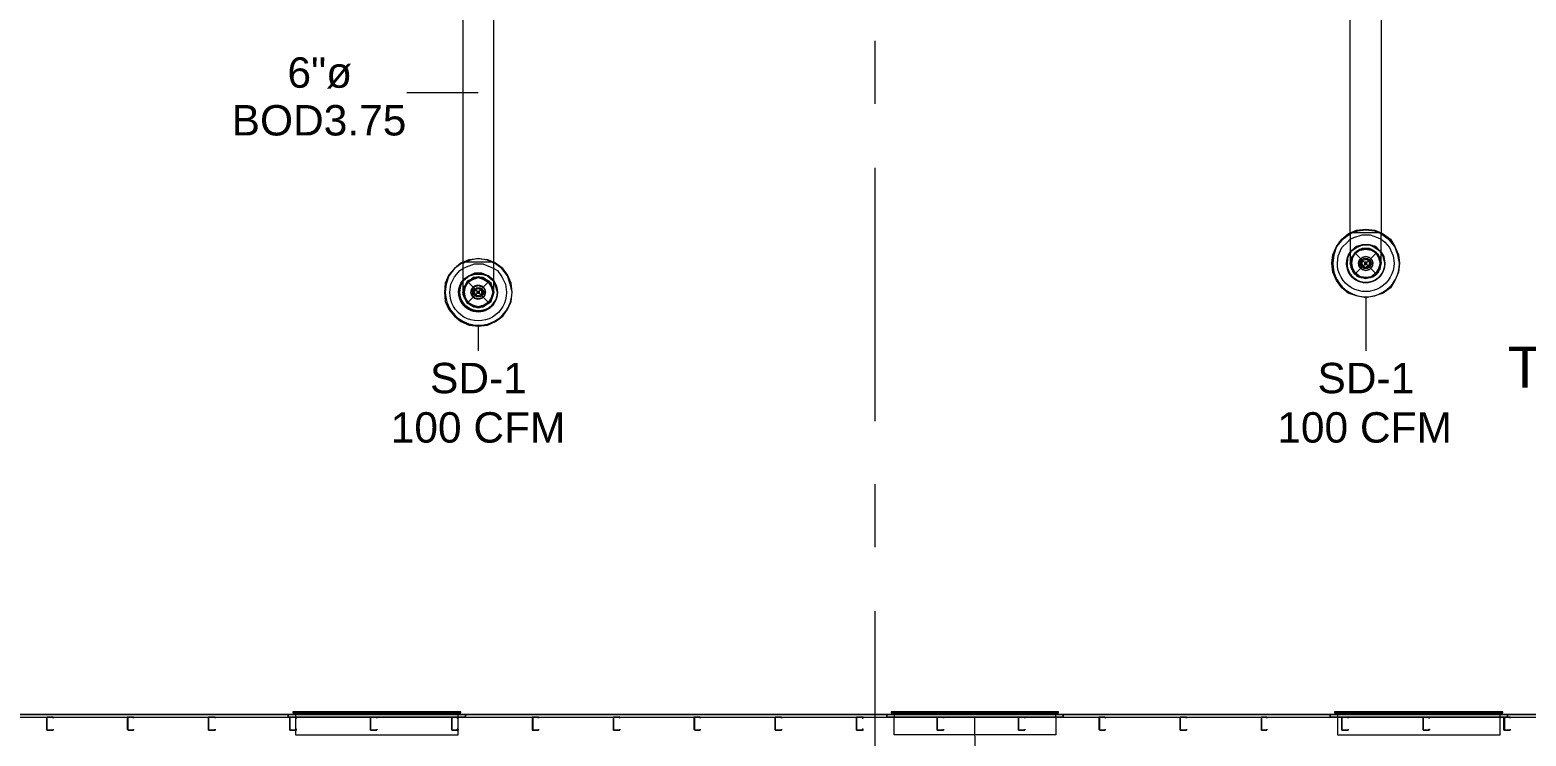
# Model space of a CAD drawing. Header units: metres. Extents: x 98 to 337, y -7 to 53.
# Drawn here: x 131.29 to 138.79, y 37 to 40.53 of the extents above; entities that cross this region are included whole.
import ezdxf

# ---------------------------------------------------------------- set-up
doc = ezdxf.new("R2010")
doc.units = ezdxf.units.M
doc.layers.add('HVAC - Ductos', color=5, linetype='Continuous', lineweight=0)
doc.layers.add('PDF_Text', color=7, linetype='Continuous', lineweight=0)
doc.layers.add('PDF_Geometry', color=7, linetype='Continuous', lineweight=0, true_color=0xaaaaaa)
doc.styles.add('PDF Helvetica', font='')
doc.styles.get('PDF Helvetica').set_extended_font_data('Helvetica')

msp = doc.modelspace()

# ---------------------------------------------------------------- linework, layer by layer
at = {"layer": 'HVAC - Ductos', "lineweight": 0}
for points in [[(138.0601, 40.7818), (138.0601, 39.5172), (138.0692, 39.5127), (138.1059, 39.4852), (138.1289, 39.4485), (138.1472, 39.4073), (138.1518, 39.366), (138.1472, 39.3202), (138.1289, 39.279), (138.1059, 39.2423), (138.0692, 39.2148), (138.028, 39.2011), (137.9822, 39.1919), (137.9364, 39.2011), (137.8951, 39.2148), (137.8631, 39.2423), (137.8356, 39.279), (137.8173, 39.3202), (137.8127, 39.366), (137.8173, 39.4073), (137.8356, 39.4485), (137.8631, 39.4852), (137.8951, 39.5127), (137.9043, 39.5172), (137.9043, 40.7818)], [(133.4555, 40.6947), (133.4555, 39.3706), (133.4464, 39.366), (133.4143, 39.3386), (133.3868, 39.3065), (133.3685, 39.2652), (133.3639, 39.2194), (133.3685, 39.1736), (133.3868, 39.1324), (133.4143, 39.1003), (133.4464, 39.0728), (133.4876, 39.0545), (133.5334, 39.0499), (133.5792, 39.0545), (133.6204, 39.0728), (133.6571, 39.1003), (133.68, 39.1324), (133.6983, 39.1736), (133.7029, 39.2194), (133.6983, 39.2652), (133.68, 39.3065), (133.6571, 39.3386), (133.6204, 39.366), (133.6113, 39.3706), (133.6113, 40.6947)], [(137.9043, 39.5172), (137.9364, 39.531), (137.9822, 39.5356), (138.028, 39.531), (138.0601, 39.5172)], [(138.0601, 39.5127), (138.028, 39.5264), (137.9822, 39.531), (137.941, 39.5264), (137.9043, 39.5127)], [(138.0601, 39.5172), (138.0555, 39.5172), (138.0464, 39.5172), (138.0372, 39.5172), (138.0189, 39.5172), (138.0006, 39.5172), (137.9822, 39.5172), (137.9639, 39.5172), (137.9456, 39.5172), (137.9272, 39.5172), (137.9181, 39.5172), (137.9089, 39.5172), (137.9043, 39.5172), (137.9043, 39.4714), (137.9043, 39.4348), (137.9043, 39.4027), (137.9043, 39.3752), (137.9043, 39.366), (137.9089, 39.3706), (137.9043, 39.366), (137.9089, 39.3477), (137.9043, 39.366)], [(138.0601, 39.366), (138.0601, 39.3706), (138.0601, 39.389), (138.0601, 39.4164), (138.0601, 39.4577), (138.0601, 39.4989), (138.0601, 39.5172), (138.0555, 39.5172), (138.0464, 39.5172), (138.0372, 39.5172), (138.0189, 39.5172), (138.0006, 39.5172), (137.9822, 39.5172), (137.9639, 39.5172), (137.9456, 39.5172), (137.9272, 39.5172), (137.9181, 39.5172), (137.9089, 39.5172), (137.9043, 39.5172)], [(137.9043, 39.4852), (137.9227, 39.4943), (137.9639, 39.5081), (138.0052, 39.5081), (138.0418, 39.4943), (138.0601, 39.4852)], [(133.4555, 39.3706), (133.4876, 39.3844), (133.5334, 39.389), (133.5792, 39.3844), (133.6113, 39.3706)], [(133.6113, 39.366), (133.5792, 39.3798), (133.5334, 39.389), (133.4922, 39.3798), (133.4601, 39.366)], [(138.0601, 39.3706), (138.0555, 39.3844), (138.0555, 39.366), (138.0555, 39.3432), (138.0555, 39.3477), (138.0555, 39.3432), (138.0464, 39.3294), (138.0326, 39.311), (138.0189, 39.3019), (138.0006, 39.2928), (137.9822, 39.2928), (137.9639, 39.2928), (137.9456, 39.3019), (137.9318, 39.311), (137.9181, 39.3294), (137.9135, 39.3432), (137.9089, 39.366), (137.9135, 39.3844), (137.9181, 39.4027), (137.9089, 39.3844), (137.9089, 39.3706)], [(137.9135, 39.3386), (137.9089, 39.366), (137.9135, 39.389), (137.9135, 39.3936), (137.9135, 39.3981)], [(137.9181, 39.3936), (137.9318, 39.4164), (137.9502, 39.4302)], [(137.9272, 39.4164), (138.0372, 39.311)], [(138.0372, 39.4164), (137.9272, 39.311)], [(137.9502, 39.4348), (137.9548, 39.4348)], [(137.9594, 39.4348), (137.9822, 39.4394), (138.0097, 39.4348), (138.0143, 39.4348)], [(138.0143, 39.4302), (138.0326, 39.4164), (138.051, 39.3936)], [(138.051, 39.3981), (138.051, 39.3936), (138.0555, 39.389)], [(138.051, 39.389), (138.0555, 39.366), (138.051, 39.3386)], [(133.6113, 39.3706), (133.6067, 39.3706), (133.5976, 39.3706), (133.5884, 39.3706), (133.57, 39.3706), (133.5517, 39.3706), (133.5334, 39.3706), (133.515, 39.3706), (133.4967, 39.3706), (133.4784, 39.3706), (133.4692, 39.3706), (133.4601, 39.3706), (133.4555, 39.3706), (133.4555, 39.3294), (133.4555, 39.2882), (133.4555, 39.2561), (133.4555, 39.2332), (133.4555, 39.2194), (133.4601, 39.224), (133.4555, 39.2194), (133.4601, 39.2011), (133.4692, 39.1828), (133.4784, 39.1645), (133.4967, 39.1553), (133.515, 39.1461), (133.5334, 39.1415), (133.5517, 39.1461), (133.57, 39.1553), (133.5884, 39.1645), (133.5976, 39.1828), (133.6067, 39.2011), (133.6113, 39.2194), (133.6113, 39.224), (133.6113, 39.2194), (133.6067, 39.2011), (133.5976, 39.1828), (133.5884, 39.1645), (133.57, 39.1553), (133.5517, 39.1461), (133.5334, 39.1415), (133.515, 39.1461), (133.4967, 39.1553), (133.4784, 39.1645), (133.4692, 39.1828), (133.4601, 39.2011), (133.4555, 39.2194)], [(133.6113, 39.2194), (133.6113, 39.224), (133.6113, 39.2423), (133.6113, 39.2744), (133.6113, 39.311), (133.6113, 39.3523), (133.6113, 39.3706), (133.6067, 39.3706), (133.5976, 39.3706), (133.5884, 39.3706), (133.57, 39.3706), (133.5517, 39.3706), (133.5334, 39.3706), (133.515, 39.3706), (133.4967, 39.3706), (133.4784, 39.3706), (133.4692, 39.3706), (133.4601, 39.3706), (133.4555, 39.3706)], [(133.4555, 39.3386), (133.4738, 39.3477), (133.515, 39.3614), (133.5563, 39.3614), (133.593, 39.3477), (133.6113, 39.3386)], [(137.9135, 39.334), (137.9135, 39.3386)], [(137.9502, 39.2974), (137.9318, 39.311), (137.9181, 39.334)], [(138.051, 39.334), (138.0326, 39.311), (138.0143, 39.2974)], [(138.0555, 39.3386), (138.051, 39.334)], [(133.6113, 39.224), (133.6067, 39.2378), (133.5976, 39.2561), (133.5884, 39.2744), (133.57, 39.2836), (133.5517, 39.2928), (133.5334, 39.2974), (133.515, 39.2928), (133.4967, 39.2836), (133.4784, 39.2744), (133.4692, 39.2561), (133.4601, 39.2378), (133.4601, 39.224)], [(133.6021, 39.1874), (133.5838, 39.169), (133.57, 39.1553), (133.5517, 39.1461), (133.5334, 39.1461), (133.515, 39.1461), (133.4967, 39.1553), (133.483, 39.169), (133.4692, 39.1828), (133.4647, 39.2011), (133.4601, 39.2194), (133.4647, 39.2378), (133.4692, 39.2561), (133.483, 39.2698), (133.4967, 39.2836), (133.515, 39.2928), (133.5334, 39.2928), (133.5517, 39.2928), (133.57, 39.2836), (133.5838, 39.2698)], [(133.4647, 39.1965), (133.4601, 39.2194), (133.4647, 39.2423)], [(133.4647, 39.2469), (133.4647, 39.2515)], [(133.4692, 39.2515), (133.483, 39.2698), (133.5013, 39.2836)], [(133.4784, 39.2744), (133.5884, 39.1645)], [(133.5884, 39.2744), (133.4784, 39.1645)], [(133.5013, 39.2882), (133.5059, 39.2882), (133.5059, 39.2928)], [(133.5105, 39.2882), (133.5334, 39.2928), (133.5609, 39.2882)], [(133.5609, 39.2928), (133.5609, 39.2882), (133.5654, 39.2882)], [(133.5654, 39.2836), (133.5838, 39.2744)], [(133.6067, 39.2469), (133.6021, 39.2469), (133.6021, 39.2515), (133.5838, 39.2698), (133.5976, 39.2561), (133.6067, 39.2378), (133.6067, 39.2194), (133.6067, 39.2011), (133.5976, 39.1828), (133.5838, 39.169)], [(133.6021, 39.2423), (133.6067, 39.2194), (133.6021, 39.1965)], [(137.9548, 39.2928), (137.9502, 39.2974)], [(138.0097, 39.2974), (137.9822, 39.2928), (137.9594, 39.2974)], [(138.0143, 39.2974), (138.0097, 39.2928)], [(133.4647, 39.1874), (133.4647, 39.1919)], [(133.5013, 39.1553), (133.483, 39.169), (133.4692, 39.1874)], [(133.5838, 39.1645), (133.5654, 39.1553)], [(133.6067, 39.1919), (133.6021, 39.1919), (133.6021, 39.1874)], [(133.5059, 39.1507), (133.5013, 39.1507)], [(133.5609, 39.1507), (133.5334, 39.1461), (133.5105, 39.1507)], [(133.5654, 39.1507), (133.5609, 39.1507)]]:
    msp.add_lwpolyline(points, dxfattribs=at)
for points in [[(137.9043, 39.5127), (137.8997, 39.5081), (137.8631, 39.4806), (137.8356, 39.4485), (137.8219, 39.4073), (137.8173, 39.366, 1.013803), (138.1518, 39.366), (138.1426, 39.4073), (138.1289, 39.4485), (138.1014, 39.4806), (138.0647, 39.5081), (138.0601, 39.5127)], [(138.0601, 39.4852), (138.0784, 39.4714), (138.1014, 39.4439), (138.1197, 39.4027), (138.1243, 39.366, -1.008177), (137.8402, 39.366), (137.8448, 39.4027), (137.8631, 39.4439), (137.8906, 39.4714), (137.9043, 39.4852)], [(133.4555, 39.366), (133.451, 39.366), (133.4143, 39.3386), (133.3868, 39.3019), (133.373, 39.2607), (133.3685, 39.2194, 0.986375), (133.7029, 39.2194), (133.6938, 39.2607), (133.68, 39.3019), (133.6525, 39.3386), (133.6158, 39.366), (133.6113, 39.366)], [(133.6113, 39.3386), (133.6296, 39.3294), (133.6525, 39.2974), (133.6708, 39.2607), (133.6754, 39.2194, -1.008592), (133.3913, 39.2194), (133.3959, 39.2607), (133.4143, 39.2974), (133.4418, 39.3294), (133.4555, 39.3386)]]:
    msp.add_lwpolyline(points, format="xyb", dxfattribs=at)
for points in [[(137.9043, 39.4164), (137.9089, 39.4256), (137.9364, 39.4439), (137.9685, 39.4577), (138.0006, 39.4577), (138.028, 39.4439), (138.0555, 39.4256), (138.0326, 39.4485), (138.0006, 39.4577), (137.9639, 39.4577), (137.9364, 39.4485), (137.9089, 39.4256), (137.9043, 39.421), (137.9089, 39.4256)], [(138.0555, 39.4256), (138.028, 39.4439), (138.0006, 39.4577), (137.9685, 39.4577), (137.9364, 39.4439), (137.9089, 39.4256), (137.9364, 39.4485), (137.9639, 39.4577), (138.0006, 39.4577), (138.0326, 39.4485), (138.0555, 39.4256), (138.0601, 39.421), (138.0555, 39.4256), (138.0601, 39.4164)], [(138.0464, 39.4073), (138.0052, 39.4348), (137.9594, 39.4348), (137.9227, 39.4073), (137.9043, 39.366), (137.9227, 39.3202), (137.9594, 39.2928), (138.0052, 39.2928), (138.0464, 39.3202), (138.0601, 39.366)], [(138.0555, 39.366), (138.0464, 39.3386), (138.0326, 39.3156), (138.0097, 39.2974), (137.9822, 39.2928), (137.9548, 39.2974), (137.9318, 39.3156), (137.9181, 39.3386), (137.9135, 39.366), (137.9181, 39.3936), (137.9318, 39.4164), (137.9548, 39.4302), (137.9822, 39.4348), (138.0097, 39.4302), (138.0326, 39.4164), (138.0464, 39.3936)], [(137.9318, 39.4164), (137.9456, 39.4302), (137.9639, 39.4348), (137.9822, 39.4394), (138.0006, 39.4348), (138.0189, 39.4302), (138.0326, 39.4164), (138.0464, 39.4027), (138.0555, 39.3844), (138.0464, 39.4027), (138.0372, 39.4164), (138.0189, 39.4302), (138.0006, 39.4394), (137.9822, 39.4394), (137.9639, 39.4394), (137.9456, 39.4302), (137.9272, 39.4164), (137.9181, 39.4027)], [(138.0006, 39.334), (138.0143, 39.3477), (138.0189, 39.366), (138.0143, 39.3477), (138.0006, 39.334), (137.9822, 39.3294), (137.9639, 39.334), (137.9502, 39.3477), (137.9456, 39.366), (137.9502, 39.3798), (137.9639, 39.3936), (137.9822, 39.3981), (138.0006, 39.3936), (138.0143, 39.3798), (138.0189, 39.366), (138.0143, 39.3798), (138.0006, 39.3936), (137.9822, 39.3981), (137.9639, 39.3936), (137.9548, 39.3798), (137.9502, 39.366), (137.9548, 39.3477), (137.9639, 39.334), (137.9822, 39.3294)], [(137.9639, 39.3798), (137.973, 39.389), (137.9914, 39.389), (138.0052, 39.3798), (138.0097, 39.366), (138.0052, 39.3477), (137.9914, 39.3386), (137.973, 39.3386), (137.9639, 39.3477), (137.9548, 39.366)], [(137.9639, 39.3798), (137.973, 39.389), (137.9914, 39.389), (138.0006, 39.3798), (138.0052, 39.366), (138.0006, 39.3477), (137.9914, 39.3432), (137.973, 39.3432), (137.9639, 39.3477), (137.9594, 39.366)], [(137.9685, 39.3798), (137.9822, 39.3844), (137.996, 39.3798), (138.0006, 39.366), (137.996, 39.3523), (137.9822, 39.3432), (137.9685, 39.3523), (137.9639, 39.366)], [(138.0784, 39.366), (138.0738, 39.3981), (138.0601, 39.421), (138.0738, 39.3981)], [(133.4601, 39.2836), (133.4876, 39.3019), (133.515, 39.3156), (133.5517, 39.3156), (133.5838, 39.3019), (133.6067, 39.2836), (133.6113, 39.279), (133.6067, 39.2836), (133.5838, 39.3019), (133.5517, 39.3156), (133.515, 39.3156), (133.4876, 39.3019), (133.4601, 39.2836), (133.4555, 39.279)], [(133.6067, 39.279), (133.5792, 39.3019), (133.5517, 39.311), (133.5196, 39.311), (133.4876, 39.3019), (133.4601, 39.279), (133.4555, 39.2744), (133.4601, 39.279), (133.4876, 39.3019), (133.5196, 39.311), (133.5517, 39.311), (133.5792, 39.3019), (133.6067, 39.279), (133.6113, 39.2744)], [(137.9089, 39.3477), (137.9089, 39.3432)], [(137.9089, 39.3432), (137.9181, 39.3248), (137.9272, 39.311), (137.9364, 39.3065), (137.9272, 39.311), (137.9181, 39.3248)], [(137.9364, 39.3019), (137.9456, 39.2974), (137.9639, 39.2928), (137.9822, 39.2882), (138.0006, 39.2928), (138.0189, 39.2974), (138.0372, 39.311), (138.0464, 39.3248), (138.0555, 39.3432), (138.0464, 39.3248), (138.0372, 39.311), (138.0189, 39.2974), (138.0006, 39.2928), (137.9822, 39.2882), (137.9639, 39.2928), (137.9456, 39.2974)], [(137.9364, 39.3065), (137.9364, 39.3019)], [(137.9776, 39.3706), (137.9776, 39.366), (137.9776, 39.3706), (137.9868, 39.3706), (137.9868, 39.366), (137.9868, 39.3706)], [(137.9868, 39.3614), (137.9868, 39.366), (137.9868, 39.3569), (137.9776, 39.3569), (137.9776, 39.366), (137.9776, 39.3614)], [(138.0555, 39.3477), (138.0601, 39.366), (138.0601, 39.3706), (138.0601, 39.366)], [(133.5976, 39.2652), (133.5563, 39.2928), (133.5105, 39.2928), (133.4738, 39.2652), (133.4555, 39.2194), (133.4738, 39.1736), (133.5105, 39.1461), (133.5563, 39.1461), (133.5976, 39.1736), (133.6113, 39.2194)], [(133.4692, 39.2469), (133.483, 39.2698), (133.5059, 39.2836), (133.5334, 39.2928), (133.5609, 39.2836), (133.5838, 39.2698), (133.5976, 39.2469), (133.6067, 39.2194), (133.5976, 39.1919), (133.5838, 39.169), (133.5609, 39.1553), (133.5334, 39.1461), (133.5059, 39.1553), (133.483, 39.169), (133.4692, 39.1919), (133.4647, 39.2194)], [(133.5517, 39.1919), (133.5654, 39.2011), (133.57, 39.2194), (133.5654, 39.2011), (133.5517, 39.1874), (133.5334, 39.1828), (133.515, 39.1874), (133.5013, 39.2011), (133.4967, 39.2194), (133.5013, 39.2378), (133.515, 39.2515), (133.5334, 39.2561), (133.5517, 39.2515), (133.5654, 39.2378), (133.57, 39.2194), (133.5654, 39.2378), (133.5517, 39.2469), (133.5334, 39.2515), (133.515, 39.2469), (133.5059, 39.2378), (133.5013, 39.2194), (133.5059, 39.2011), (133.515, 39.1919), (133.5334, 39.1874)], [(133.515, 39.2332), (133.5242, 39.2423), (133.5426, 39.2423), (133.5563, 39.2332), (133.5609, 39.2194), (133.5563, 39.2057), (133.5426, 39.1965), (133.5242, 39.1965), (133.515, 39.2057), (133.5059, 39.2194)], [(133.515, 39.2332), (133.5242, 39.2423), (133.5426, 39.2423), (133.5517, 39.2332), (133.5563, 39.2194), (133.5517, 39.2057), (133.5426, 39.1965), (133.5242, 39.1965), (133.515, 39.2057), (133.5105, 39.2194)], [(133.5196, 39.2332), (133.5334, 39.2378), (133.5472, 39.2332), (133.5517, 39.2194), (133.5472, 39.2057), (133.5334, 39.2011), (133.5196, 39.2057), (133.515, 39.2194)], [(133.6296, 39.2194), (133.625, 39.2515), (133.6113, 39.279), (133.625, 39.2515)], [(133.5288, 39.224), (133.5288, 39.2194), (133.5288, 39.224), (133.538, 39.224), (133.538, 39.2194), (133.538, 39.224)], [(133.538, 39.2148), (133.538, 39.2194), (133.538, 39.2148), (133.5288, 39.2148), (133.5288, 39.2194), (133.5288, 39.2148)]]:
    msp.add_lwpolyline(points, close=True, dxfattribs=at)
for points in [[(137.9043, 39.421), (137.8906, 39.3981), (137.886, 39.366, 1.018357), (138.0784, 39.366), (138.0692, 39.3981), (138.0601, 39.4164, -1.403676), (137.8906, 39.366), (137.8951, 39.3981), (137.9043, 39.4164, 1.364943), (138.0784, 39.366, -1.38956)], [(133.4555, 39.279), (133.4418, 39.2515), (133.4372, 39.2194, 1.018357), (133.6296, 39.2194), (133.6204, 39.2515), (133.6113, 39.2744, -1.368432), (133.4418, 39.2194), (133.4464, 39.2515), (133.4555, 39.2744, 1.331499), (133.6296, 39.2194, -1.405017)]]:
    msp.add_lwpolyline(points, format="xyb", close=True, dxfattribs=at)
at = {"layer": 'PDF_Geometry', "lineweight": 0}
for points in [[(135.5219, 40.4794), (135.5219, 40.1633)], [(133.5334, 40.2183), (133.1761, 40.2183)], [(135.5219, 39.8426), (135.5219, 38.5734)], [(137.9822, 39.1919), (137.9822, 38.9262)], [(133.5334, 39.0499), (133.5334, 38.9262)], [(135.5219, 38.2572), (135.5219, 37.9411)], [(135.5219, 37.6204), (135.5219, 36.3513)], [(144.5753, 37.1027), (138.6924, 37.1027), (137.8035, 37.1027), (136.4657, 37.1027), (135.5814, 37.1027), (133.4692, 37.1027), (132.5804, 37.1027), (131.215, 37.1027), (130.0742, 37.1027), (129.8497, 37.1027), (128.9609, 37.1027), (127.4856, 37.1027), (126.5967, 37.1027), (125.4467, 37.1027), (124.5578, 37.1027), (117.6257, 37.1027)], [(117.6257, 37.1027), (124.5578, 37.1027), (125.4467, 37.1027), (126.5967, 37.1027), (127.4856, 37.1027), (128.9609, 37.1027), (129.8497, 37.1027), (130.0742, 37.1027), (131.215, 37.1027), (132.5804, 37.1027), (132.5804, 37.089), (132.5804, 37.1027), (133.4692, 37.1027), (135.5814, 37.1027), (136.4657, 37.1027), (137.8035, 37.1027), (138.6924, 37.1027), (144.5753, 37.1027), (145.4641, 37.1027), (147.6358, 37.1027), (148.5247, 37.1027), (148.5247, 37.089), (148.5247, 37.1027), (158.9481, 37.1027)], [(132.6033, 37.1118), (133.4464, 37.1118), (133.4464, 37.1164), (132.6033, 37.1164), (132.6033, 37.1118), (132.6171, 37.1118), (132.6171, 37.089), (133.4326, 37.089), (132.6171, 37.089), (132.6171, 37.0019), (133.4326, 37.0019), (133.4326, 37.089), (133.4326, 37.1118), (133.4418, 37.1118)], [(133.4326, 37.089), (133.4692, 37.089), (133.4692, 37.1027), (133.4692, 37.089), (133.4326, 37.089), (133.4326, 37.0844), (133.428, 37.0844), (133.428, 37.089), (133.4005, 37.089), (132.6171, 37.089), (133.4005, 37.089)], [(133.4189, 37.1164), (132.6263, 37.1164)], [(133.0248, 37.089), (133.0248, 37.0844), (133.0248, 37.089), (132.9974, 37.089)], [(135.6043, 37.1118), (136.4428, 37.1118)], [(136.4198, 37.1164), (135.6272, 37.1164)], [(136.0213, 37.089), (136.0259, 36.5254)], [(137.8265, 37.1118), (138.6695, 37.1118), (138.6695, 37.1164), (137.8265, 37.1164), (137.8265, 37.1118), (137.8402, 37.1118), (137.8402, 37.089), (138.6557, 37.089), (137.8402, 37.089), (137.8402, 37.0019), (138.6557, 37.0019), (138.6557, 37.089), (138.6557, 37.1118), (138.6649, 37.1118)], [(138.642, 37.1164), (137.8494, 37.1164)], [(133.8037, 37.0386), (133.8083, 37.0386)]]:
    msp.add_lwpolyline(points, dxfattribs=at)
for points in [[(132.5804, 37.1027), (131.215, 37.1027), (131.215, 37.089), (132.5804, 37.089)], [(132.5804, 37.1027), (131.215, 37.1027), (131.215, 37.089), (132.5804, 37.089)], [(131.4029, 37.089), (131.3708, 37.089), (131.3708, 37.0294), (131.3708, 37.0248), (131.4029, 37.0248), (131.4029, 37.0294), (131.4029, 37.0248), (131.3708, 37.0248), (131.3708, 37.0294), (131.3708, 37.089), (131.4029, 37.089), (131.4029, 37.0844)], [(131.8061, 37.089), (131.7786, 37.089), (131.774, 37.089), (131.774, 37.0294), (131.7786, 37.0248), (131.8061, 37.0248), (131.8061, 37.0294), (131.8061, 37.0248), (131.7786, 37.0248), (131.7786, 37.0294), (131.7786, 37.089), (131.8061, 37.089), (131.8061, 37.0844)], [(132.2139, 37.089), (132.1818, 37.089), (132.1818, 37.0294), (132.1818, 37.0248), (132.2139, 37.0248), (132.2139, 37.0294), (132.2139, 37.0248), (132.1818, 37.0248), (132.1818, 37.0294), (132.1818, 37.089), (132.2139, 37.089), (132.2139, 37.0844)], [(132.5804, 37.089), (132.5896, 37.089)], [(132.6217, 37.089), (132.5896, 37.089), (132.5896, 37.0294), (132.5896, 37.0248), (132.6217, 37.0248), (132.6217, 37.0294), (132.6171, 37.0294), (132.6171, 37.0248), (132.5896, 37.0248), (132.5896, 37.0294), (132.5896, 37.089), (132.6171, 37.089), (132.6171, 37.0844), (132.6217, 37.0844)], [(132.7499, 37.089), (132.6263, 37.089)], [(132.9882, 37.089), (132.8278, 37.089)], [(133.0248, 37.089), (132.9974, 37.089), (132.9928, 37.089), (132.9928, 37.0294), (132.9928, 37.0248), (132.9974, 37.0248), (133.0248, 37.0248), (133.0248, 37.0294), (133.0248, 37.0248), (132.9974, 37.0248), (132.9928, 37.0248), (132.9928, 37.0294), (132.9928, 37.089), (132.9974, 37.089), (133.0248, 37.089), (133.0248, 37.0844)], [(132.9928, 37.089), (132.9928, 37.0294), (132.9928, 37.0248), (132.9974, 37.0248), (133.0248, 37.0248), (133.0248, 37.0294), (133.0248, 37.0248), (132.9974, 37.0248), (132.9928, 37.0248), (132.9928, 37.0294), (132.9928, 37.089), (132.9974, 37.089)], [(133.2264, 37.089), (133.066, 37.089)], [(133.428, 37.089), (133.3043, 37.089)], [(133.4326, 37.089), (133.4005, 37.089), (133.4005, 37.0294), (133.4005, 37.0248), (133.4326, 37.0248), (133.4326, 37.0294), (133.428, 37.0294), (133.428, 37.0248), (133.4005, 37.0248), (133.4005, 37.0294), (133.4005, 37.089), (133.428, 37.089), (133.428, 37.0844), (133.4326, 37.0844)], [(133.4005, 37.0294), (133.4005, 37.0248), (133.428, 37.0248), (133.428, 37.0294), (133.4326, 37.0294), (133.4326, 37.0248), (133.4005, 37.0248), (133.4005, 37.0294), (133.4005, 37.089)], [(135.5814, 37.1027), (133.4692, 37.1027), (133.4692, 37.089), (135.5814, 37.089)], [(135.5814, 37.1027), (133.4692, 37.1027), (133.4692, 37.089), (135.5814, 37.089)], [(133.8358, 37.089), (133.8083, 37.089), (133.8037, 37.089), (133.8037, 37.0294), (133.8037, 37.0248), (133.8083, 37.0248), (133.8358, 37.0248), (133.8358, 37.0294), (133.8358, 37.0248), (133.8083, 37.0248), (133.8083, 37.0294), (133.8083, 37.089), (133.8358, 37.089), (133.8358, 37.0844)], [(134.2436, 37.089), (134.2115, 37.089), (134.2115, 37.0294), (134.2115, 37.0248), (134.2436, 37.0248), (134.2436, 37.0294), (134.2436, 37.0248), (134.2115, 37.0248), (134.2115, 37.0294), (134.2115, 37.089), (134.2436, 37.089), (134.2436, 37.0844)], [(134.6468, 37.089), (134.6192, 37.089), (134.6147, 37.089), (134.6147, 37.0294), (134.6192, 37.0248), (134.6468, 37.0248), (134.6468, 37.0294), (134.6468, 37.0248), (134.6192, 37.0248), (134.6192, 37.0294), (134.6192, 37.089), (134.6468, 37.089), (134.6468, 37.0844)], [(135.0545, 37.089), (135.027, 37.089), (135.0225, 37.089), (135.0225, 37.0294), (135.0225, 37.0248), (135.027, 37.0248), (135.0545, 37.0248), (135.0545, 37.0294), (135.0545, 37.0248), (135.027, 37.0248), (135.0225, 37.0248), (135.0225, 37.0294), (135.0225, 37.089), (135.027, 37.089), (135.0545, 37.089), (135.0545, 37.0844)], [(135.4623, 37.089), (135.4302, 37.089), (135.4302, 37.0294), (135.4302, 37.0248), (135.4623, 37.0248), (135.4623, 37.0294), (135.4577, 37.0294), (135.4577, 37.0248), (135.4302, 37.0248), (135.4302, 37.0294), (135.4302, 37.089), (135.4577, 37.089), (135.4577, 37.0844), (135.4623, 37.0844)], [(135.5814, 37.089), (135.5814, 37.1027)], [(135.5814, 37.089), (136.4657, 37.089), (136.4657, 37.1027), (136.4657, 37.089)], [(136.4428, 37.1164), (135.6043, 37.1164), (135.6043, 37.1118), (135.6181, 37.1118), (135.6181, 37.089), (136.429, 37.089), (136.429, 37.1118), (136.4428, 37.1118)], [(136.429, 37.089), (136.429, 37.0019), (135.6181, 37.0019), (135.6181, 37.089)], [(135.7464, 37.089), (135.6272, 37.089)], [(135.9846, 37.089), (135.8288, 37.089)], [(135.838, 37.089), (135.8334, 37.089), (135.8334, 37.0294), (135.8334, 37.0248), (135.838, 37.0248), (135.8654, 37.0248), (135.8654, 37.0294), (135.8654, 37.0248), (135.838, 37.0248), (135.8334, 37.0248), (135.8334, 37.0294), (135.8334, 37.089), (135.838, 37.089), (135.8654, 37.089)], [(135.8654, 37.0844), (135.8654, 37.089)], [(136.2228, 37.089), (136.0671, 37.089)], [(136.2412, 37.089), (136.2412, 37.0294), (136.2412, 37.0248), (136.2732, 37.0248), (136.2732, 37.0294), (136.2732, 37.0248), (136.2412, 37.0248), (136.2412, 37.0294), (136.2412, 37.089), (136.2732, 37.089)], [(136.2732, 37.0844), (136.2732, 37.089)], [(136.4244, 37.089), (136.3054, 37.089)], [(137.8035, 37.1027), (136.4657, 37.1027), (136.4657, 37.089), (137.8035, 37.089)], [(137.8035, 37.1027), (136.4657, 37.1027), (136.4657, 37.089), (137.8035, 37.089)], [(136.6765, 37.089), (136.6489, 37.089), (136.6443, 37.089), (136.6443, 37.0294), (136.6489, 37.0248), (136.6765, 37.0248), (136.6765, 37.0294), (136.6765, 37.0248), (136.6489, 37.0248), (136.6489, 37.0294), (136.6489, 37.089), (136.6765, 37.089), (136.6765, 37.0844)], [(137.0842, 37.089), (137.0521, 37.089), (137.0521, 37.0294), (137.0521, 37.0248), (137.0842, 37.0248), (137.0842, 37.0294), (137.0842, 37.0248), (137.0521, 37.0248), (137.0521, 37.0294), (137.0521, 37.089), (137.0842, 37.089), (137.0842, 37.0844)], [(137.4874, 37.089), (137.4599, 37.089), (137.4599, 37.0294), (137.4599, 37.0248), (137.4874, 37.0248), (137.4874, 37.0294), (137.4874, 37.0248), (137.4599, 37.0248), (137.4599, 37.0294), (137.4599, 37.089), (137.4874, 37.089), (137.4874, 37.0844)], [(137.8035, 37.089), (137.8035, 37.1027)], [(137.8035, 37.089), (138.6924, 37.089), (138.6924, 37.1027), (138.6924, 37.089)], [(137.973, 37.089), (137.8494, 37.089)], [(137.8677, 37.089), (137.8631, 37.089), (137.8631, 37.0294), (137.8631, 37.0248), (137.8677, 37.0248), (137.8951, 37.0248), (137.8951, 37.0294), (137.8951, 37.0248), (137.8677, 37.0248), (137.8631, 37.0248), (137.8631, 37.0294), (137.8631, 37.089), (137.8677, 37.089), (137.8951, 37.089)], [(137.8951, 37.0844), (137.8951, 37.089)], [(138.2113, 37.089), (138.051, 37.089)], [(138.3029, 37.0844), (138.2983, 37.0844), (138.2983, 37.089), (138.2709, 37.089), (138.2709, 37.0294), (138.2709, 37.0248), (138.2983, 37.0248), (138.2983, 37.0294), (138.3029, 37.0294), (138.3029, 37.0248), (138.2709, 37.0248), (138.2709, 37.0294), (138.2709, 37.089), (138.3029, 37.089)], [(138.4495, 37.089), (138.2892, 37.089)], [(138.6512, 37.089), (138.5274, 37.089)], [(138.6787, 37.089), (138.6787, 37.0294), (138.6787, 37.0248), (138.7061, 37.0248), (138.7061, 37.0294), (138.7061, 37.0248), (138.6787, 37.0248), (138.6741, 37.0248), (138.6741, 37.0294), (138.6741, 37.089), (138.6787, 37.089), (138.7061, 37.089)], [(144.5753, 37.1027), (138.6924, 37.1027), (138.6924, 37.089), (144.5753, 37.089)], [(144.5753, 37.1027), (138.6924, 37.1027), (138.6924, 37.089), (144.5753, 37.089)], [(138.7061, 37.0844), (138.7061, 37.089)]]:
    msp.add_lwpolyline(points, close=True, dxfattribs=at)

# ---------------------------------------------------------------- texts
at = {"layer": 'PDF_Text', "lineweight": 0, "attachment_point": 4, "style": 'PDF Helvetica'}
for s, insert, char_height in [('6"ø', (132.577, 40.3187), 0.15242), ('BOD3.75', (132.2975, 40.0805), 0.15242), ('T', (138.6938, 38.8443), 0.2054), ('SD-1', (133.2918, 38.7884), 0.15242), ('SD-1', (137.7407, 38.7884), 0.15242), ('100 CFM', (133.0948, 38.541), 0.15242), ('100 CFM', (137.5391, 38.541), 0.15242)]:
    msp.add_mtext(s, dxfattribs=dict(at, insert=insert, char_height=char_height))

doc.saveas('drawing.dxf')
